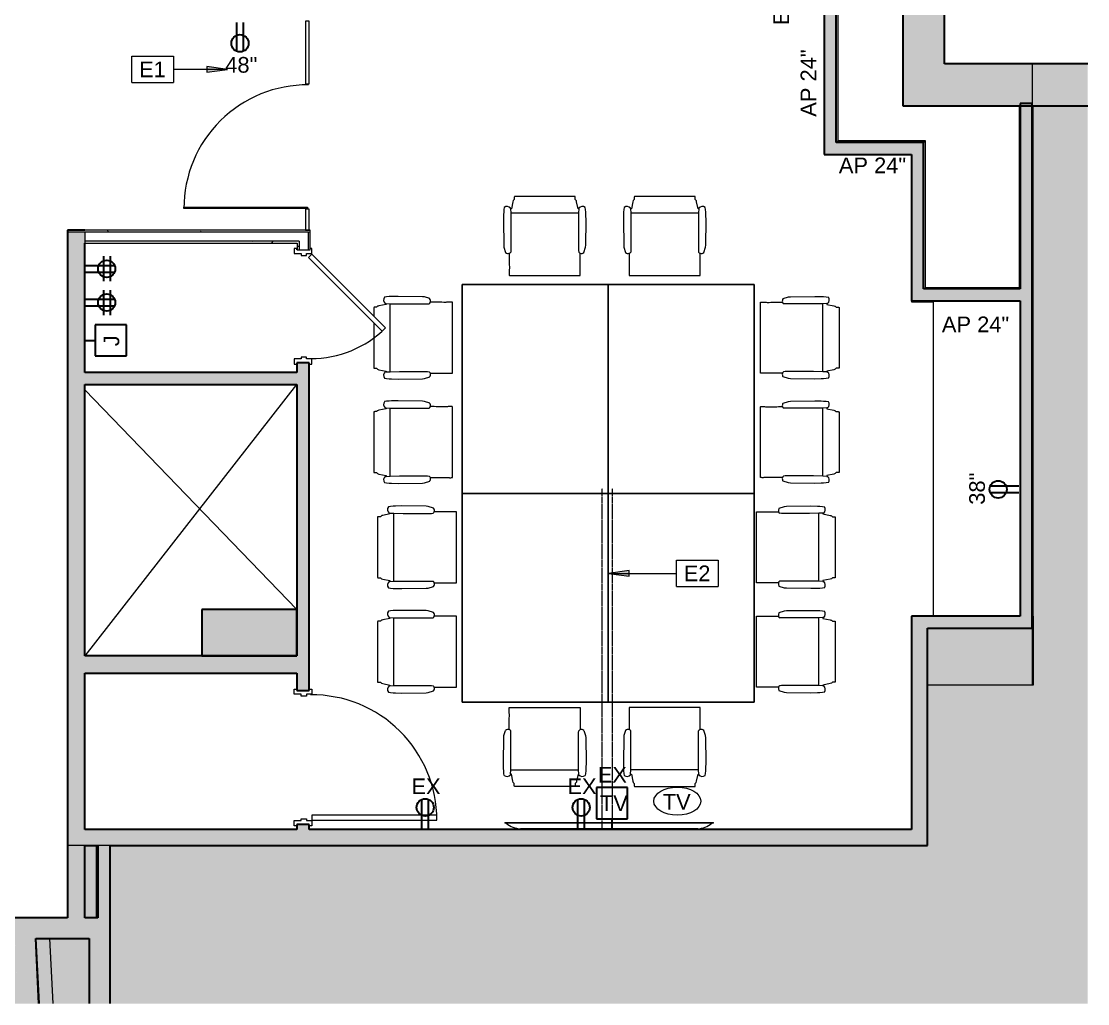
# Model space of a CAD drawing. Header units: inches. Extents: x 1808 to 2428, y 950 to 1857.
# Drawn here: x 2121.1 to 2427.8, y 949.7 to 1232 of the extents above; entities that cross this region are included whole.
import ezdxf

# ---------------------------------------------------------------- set-up
doc = ezdxf.new("R2010")
doc.units = ezdxf.units.IN
doc.header["$MEASUREMENT"] = 0
doc.linetypes.add('Dash 1_16_', pattern=[0.125, 0.0625, -0.0625])
for name, color, linetype, lineweight in [('1600 K ST MEZZANINE_dwg', 8, 'Continuous', 9), ('A-ANNO-KEYN', 231, 'Continuous', 9), ('A-ANNO-NOTE', 131, 'Continuous', 40), ('A-Cols-Bldg', 7, 'Continuous', 9), ('A-DETL', 90, 'Continuous', 9), ('A-DETL-GENF', 92, 'Continuous', 9), ('A-DETL-THIN', 151, 'Continuous', 9), ('A-DOOR', 31, 'Continuous', 18), ('A-Flor-Hral-Exst', 7, 'Continuous', 9), ('A-GENM', 13, 'Continuous', 18), ('A-GLAZ-CURT', 52, 'Continuous', 9), ('A-WALL', 113, 'Continuous', 18), ('A-Wall-Exst', 7, 'Continuous', 9), ('A-WALL-PATT', 111, 'Continuous', 18), ('G-ANNO-TEXT', 4, 'Continuous', 9), ('I-FURN', 30, 'Continuous', 9), ('I-WALL', 2, 'Continuous', 18), ('Q-CASE', 31, 'Continuous', 9), ('Q-SPCQ', 91, 'Continuous', 9), ('Q-SPCQ-IDEN', 132, 'Continuous', 9), ('XAR$0$AFLEV', 7, 'Continuous', 9)]:
    doc.layers.add(name, color=color, linetype=linetype, lineweight=lineweight)
doc.styles.add('Arial', font='arial.ttf', dxfattribs={"height": 4.5})
doc.styles.add('Swis721 Lt BT', font='swissl.ttf', dxfattribs={"height": 4.5})
pattern_1 = [(0, (0, 0), (15.36, 3.84), [0.634, -10.886, 0.634, -10.886, -61.44]), (0, (0, 0), (15.36, 3.84), [-23.04, 0.634, -22.406, 0.634, -10.886, -26.88]), (0, (0, 0), (15.36, 3.84), [-57.6, 0.634, -7.046, 0.634, -18.566]), (120, (5.76, 1.92), (-11.0055376, 11.38215), [0.634, -10.886, 0.634, -10.886, -61.44]), (120, (5.76, 1.92), (-11.0055376, 11.38215), [-23.04, 0.634, -22.406, 0.634, -10.886, -26.88]), (120, (5.76, 1.92), (-11.0055376, 11.38215), [-57.6, 0.634, -7.046, 0.634, -18.566]), (240, (7.68, 9.6), (-4.3544624, -15.22215), [0.634, -10.886, 0.634, -10.886, -61.44]), (240, (7.68, 9.6), (-4.3544624, -15.22215), [-23.04, 0.634, -22.406, 0.634, -10.886, -26.88]), (240, (7.68, 9.6), (-4.3544624, -15.22215), [-57.6, 0.634, -7.046, 0.634, -18.566])]

# ---------------------------------------------------------------- blocks, each defined once
blk = doc.blocks.new('Door - Single - Solid Door-7923846-MEZZANINE  POWER _ SIGNAL')
at = {"layer": 'A-DOOR', "lineweight": 9}
for p, q in [((-15.63, 2.41), (-14.13, 2.41)), ((-15.63, 1.66), (-15.63, 2.41)), ((-14.13, 2.41), (-14.13, 0.41)), ((-14.13, 0.41), (-13.63, 0.41)), ((-13.63, 0.41), (-13.63, -1.09)), ((21.62, 0.41), (22.12, 0.41)), ((21.62, -1.09), (21.62, 0.41)), ((22.12, 2.41), (23.62, 2.41)), ((22.12, 0.41), (22.12, 2.41)), ((23.62, 2.41), (23.62, 1.66)), ((-15.63, -2.59), (-15.63, -1.84)), ((-14.13, -2.59), (-15.63, -2.59)), ((-14.13, -1.09), (-14.13, -2.59)), ((-13.63, -1.09), (-14.13, -1.09)), ((22.12, -1.09), (21.62, -1.09)), ((22.12, -2.59), (22.12, -1.09)), ((23.62, -2.59), (22.12, -2.59)), ((23.62, -1.84), (23.62, -2.59))]:
    blk.add_line(p, q, dxfattribs=at)
at = {"layer": 'A-DOOR'}
for p, q in [((-12.63, -2.59), (-14.01, -2.59)), ((-14.01, -2.59), (-14.01, -38.59)), ((-12.63, -38.59), (-12.63, -2.59)), ((-14.01, -38.59), (-12.63, -38.59))]:
    blk.add_line(p, q, dxfattribs=at)
at = {"layer": 'A-DOOR', "lineweight": 9}
blk.add_arc((-14.01, -2.59), 36, 270, 0.5, dxfattribs=at)
blk = doc.blocks.new('1600 K ST MEZZANINE_dwg-7073454-MEZZANINE  POWER _ SIGNAL')
at = {"layer": 'A-Cols-Bldg'}
h = blk.add_hatch(color=256, dxfattribs=at)
h.paths.add_polyline_path([(2381.7, 1041.2), (2412.08, 1041.2), (2412.08, 1061.08), (2411.83, 1061.08), (2411.83, 1057.59), (2381.7, 1057.59)], flags=0)
h.paths.add_polyline_path([(2200.34, 1270.53), (2200.38, 1270.53), (2200.38, 1270.58), (2176.63, 1270.58), (2176.63, 1270.53), (2189.66, 1270.53)], flags=0)
h.paths.add_polyline_path([(2181.75, 1441.73), (2182.88, 1441.73), (2182.88, 1443.48), (2181.13, 1443.48), (2181.13, 1441.73)], flags=0)
h.paths.add_polyline_path([(2374.63, 1442.73), (2374.63, 1446.22), (2367.63, 1446.22), (2367.63, 1442.73), (2369.49, 1442.73)], flags=0)
at = {"layer": 'A-Cols-Bldg', "flags": 128}
blk.add_lwpolyline([(2411.83, 1061.08), (2412.08, 1061.08), (2412.08, 1041.2), (2381.7, 1041.2)], dxfattribs=at)
at = {"layer": 'A-Flor-Hral-Exst'}
blk.add_line((2412.08, 1155.38), (2412.08, 1207.73), dxfattribs=at)
at = {"layer": 'A-Wall-Exst'}
for p, q in [((2408.08, 1207.73), (2408.08, 1155.38)), ((2142.68, 995.15), (2142.68, 974.38)), ((2124.96, 974.39), (2124.92, 974.38)), ((2125.32, 968.38), (2126.26, 949.7)), ((2130.26, 949.7), (2129.33, 968.38))]:
    blk.add_line(p, q, dxfattribs=at)
at = {"layer": 'A-Wall-Exst', "flags": 128}
for points in [[(2408.08, 1155.38), (2381.08, 1155.38), (2381.08, 1197.68), (2355.98, 1197.68), (2355.98, 1256.58), (2374.63, 1256.58)], [(2411.83, 1061.08), (2412.08, 1061.08), (2412.08, 1153.38), (2412.08, 1207.73)], [(2377.08, 1151.63), (2377.08, 1151.38), (2383.33, 1151.38)], [(2146.68, 949.7), (2146.68, 972.38), (2146.68, 995.15)]]:
    blk.add_lwpolyline(points, dxfattribs=at)
at = {"layer": 'A-WALL-PATT', "color": 7, "lineweight": 9}
for p, q in [((2355.98, 1197.68), (2355.48, 1197.18)), ((2355.48, 1197.18), (2355.98, 1197.68)), ((2381.08, 1197.68), (2380.58, 1197.18)), ((2380.58, 1197.18), (2381.08, 1197.68)), ((2412.08, 1061.08), (2411.83, 1061.08))]:
    blk.add_line(p, q, dxfattribs=at)
at = {"layer": 'A-WALL-PATT', "color": 7, "lineweight": 9, "flags": 128}
for points in [[(2380.83, 1155.13), (2381.08, 1155.38)], [(2408.2, 1155.13), (2408.08, 1155.38)], [(2411.83, 1153.38), (2412.08, 1153.38)], [(2377.33, 1151.63), (2377.08, 1151.38)], [(2146.63, 972.38), (2146.68, 972.38)]]:
    blk.add_lwpolyline(points, close=True, dxfattribs=at)
at = {"layer": 'XAR$0$AFLEV'}
for p, q in [((2200.38, 1062.93), (2139.38, 1126.05)), ((2139.52, 1049.66), (2200.38, 1127.6))]:
    blk.add_line(p, q, dxfattribs=at)
blk = doc.blocks.new('Generic Models 1 - Generic Models 1-7194762-MEZZANINE  POWER _ SIGNAL')
at = {"layer": 'A-GENM', "lineweight": 9}
h = blk.add_hatch(color=7, dxfattribs=at)
h.paths.add_polyline_path([(2189.66, 1049.66), (2200.38, 1049.66), (2200.38, 1062.93), (2173, 1062.93), (2173, 1049.66)], flags=0)
h.paths.add_polyline_path([(2200.38, 1262.58), (2200.38, 1270.53), (2176.63, 1270.53), (2176.63, 1262.58), (2189.66, 1262.58)], flags=0)
h.paths.add_polyline_path([(2367.13, 1346.73), (2374.63, 1346.73), (2374.63, 1365.98), (2367.13, 1365.98), (2367.13, 1358.18)], flags=0)
h.paths.add_polyline_path([(1921.63, 1443.7), (1951.63, 1443.7), (1951.63, 1459.54), (1921.63, 1459.54), (1921.63, 1449.7)], flags=0)
h.paths.add_polyline_path([(2184.63, 1445.23), (2205.63, 1445.23), (2205.63, 1459.73), (2184.63, 1459.73)], flags=0)
h.paths.add_polyline_path([(2367.63, 1446.22), (2374.63, 1446.22), (2374.63, 1459.73), (2367.63, 1459.73)], flags=0)
h.paths.add_polyline_path([(1844.88, 1610.85), (1844.88, 1660.6), (1829.88, 1660.6), (1829.88, 1665.6), (1819.63, 1665.6), (1819.63, 1610.85)], flags=0)
h.paths.add_polyline_path([(2374.63, 1630.31), (2374.63, 1681.1), (2365.13, 1681.1), (2365.13, 1630.31)], flags=0)
h.paths.add_polyline_path([(1991.25, 1642.75), (2009.38, 1642.75), (2009.38, 1665.6), (1990.88, 1665.6), (1990.88, 1642.75), (1991.2, 1642.75)], flags=0)
h.paths.add_polyline_path([(2224.38, 1646.48), (2224.38, 1665.6), (2205.88, 1665.6), (2205.88, 1646.48), (2224.13, 1646.48)], flags=0)
h.paths.add_polyline_path([(2009.38, 1819.62), (2009.88, 1819.62), (2009.88, 1844.85), (1990.83, 1844.85), (1990.83, 1844.2), (1990.88, 1844.2), (1990.88, 1819.62)], flags=0)
h.paths.add_polyline_path([(2205.88, 1833.6), (2232.75, 1833.6), (2232.75, 1844.85), (2205.88, 1844.85)], flags=0)
h.paths.add_polyline_path([(1828.13, 1833.6), (1828.13, 1844.85), (1819.63, 1844.85), (1819.63, 1833.6)], flags=0)
h.paths.add_polyline_path([(2374.63, 1836.23), (2374.63, 1844.85), (2356.63, 1844.85), (2356.63, 1836.23)], flags=0)
h.paths.add_polyline_path([(1913.9, 1836.6), (1913.9, 1844.85), (1899.93, 1844.85), (1899.93, 1836.6)], flags=0)
h.paths.add_polyline_path([(2114.57, 1836.6), (2114.57, 1844.85), (2094.6, 1844.85), (2094.6, 1836.6), (2110.29, 1836.6)], flags=0)
at = {"layer": 'A-GENM', "color": 8, "lineweight": 30}
for p, q in [((2200.38, 1062.93), (2173, 1062.93)), ((2173, 1062.93), (2173, 1049.66)), ((2200.38, 1049.66), (2200.38, 1062.93)), ((2173, 1049.66), (2200.38, 1049.66))]:
    blk.add_line(p, q, dxfattribs=at)
blk = doc.blocks.new('A-Flat_Screen_TV - OLED 65B6P 65_-4747238-MEZZANINE  POWER _ SIGNAL')
at = {"layer": 'Q-SPCQ'}
for p, q in [((-30, 0.19), (30, 0.19)), ((-30, 0.19), (-30, 0)), ((30, 0), (-30, 0)), ((-29.94, 0), (-29.94, -0.06)), ((-25.5, 1.81), (25.5, 1.81)), ((29.94, -0.06), (29.94, 0)), ((30, 0), (30, 0.19)), ((29.94, -0.06), (-29.94, -0.06))]:
    blk.add_line(p, q, dxfattribs=at)
for centre, start, end in [((-24.9, -5.58), 94.6372, 128.9656), ((24.9, -5.58), 51.0344, 85.3628)]:
    blk.add_arc(centre, 7.41, start, end, dxfattribs=at)
blk = doc.blocks.new('C-Counter Top - ADJ HEIGHT-7525473-MEZZANINE  POWER _ SIGNAL')
at = {"layer": 'Q-CASE'}
blk.add_line((-47.26, -25), (43.27, -25), dxfattribs=at)
blk = doc.blocks.new('System Panel - Glazed-7642934-MEZZANINE  POWER _ SIGNAL')
at = {"layer": 'A-GLAZ-CURT', "lineweight": 18}
for p, q in [((3, 1.75), (-3, 1.75)), ((-3, 1.75), (-3, 0.75)), ((-3, 0.75), (3, 0.75)), ((3, 0.75), (3, 1.75))]:
    blk.add_line(p, q, dxfattribs=at)
blk = doc.blocks.new('CW-Single Glass Door - Patch Only - Short Pull-7677667-MEZZANINE  POWER _ SIGNAL')
at = {"layer": 'A-DOOR'}
for p, q in [((-17.75, 36.75), (-17.375, 36.75)), ((-17.75, 1.25), (-17.75, 36.75)), ((-17.375, 36.75), (-17.375, 1.25)), ((-17.375, 1.25), (-17.75, 1.25))]:
    blk.add_line(p, q, dxfattribs=at)
at = {"layer": 'A-DOOR', "lineweight": 9}
blk.add_arc((-17.75, 1.25), 35.5, 359.5, 90, dxfattribs=at)
blk = doc.blocks.new('System Panel - Glazed-7677652-MEZZANINE  POWER _ SIGNAL')
at = {"layer": 'A-GLAZ-CURT', "lineweight": 18}
for p, q in [((9, 1.75), (-9, 1.75)), ((-9, 1.75), (-9, 0.75)), ((-9, 0.75), (9, 0.75)), ((9, 0.75), (9, 1.75))]:
    blk.add_line(p, q, dxfattribs=at)
blk = doc.blocks.new('Door - Single - Solid Door 2_ 6_-7772753-MEZZANINE  POWER _ SIGNAL')
at = {"layer": 'A-DOOR'}
for p, q in [((-11.01, 2.59), (10.21, 23.8)), ((11.18, 22.83), (-10.03, 1.62)), ((10.21, 23.8), (11.18, 22.83)), ((-10.03, 1.62), (-11.01, 2.59))]:
    blk.add_line(p, q, dxfattribs=at)
at = {"layer": 'A-DOOR', "lineweight": 9}
for p, q in [((-12.63, 2.59), (-12.63, 2.15)), ((-11.13, 2.59), (-12.63, 2.59)), ((-11.13, 1.09), (-11.13, 2.59)), ((-10.63, 1.09), (-11.13, 1.09)), ((-10.63, -0.41), (-10.63, 1.09)), ((19.12, 1.09), (18.62, 1.09)), ((18.62, 1.09), (18.62, -0.41)), ((20.62, 2.59), (19.12, 2.59)), ((19.12, 2.59), (19.12, 1.09)), ((20.62, 1.84), (20.62, 2.59)), ((-12.26, -1.66), (-12.63, -1.66)), ((-12.63, -1.66), (-12.63, -2.41)), ((-12.63, -2.41), (-11.13, -2.41)), ((-12.26, -1.6), (-12.26, -1.66)), ((-11.13, -2.41), (-11.13, -0.41)), ((-11.13, -0.41), (-10.63, -0.41)), ((18.62, -0.41), (19.12, -0.41)), ((19.12, -0.41), (19.12, -2.41)), ((19.12, -2.41), (20.62, -2.41)), ((20.62, -2.41), (20.62, -1.66))]:
    blk.add_line(p, q, dxfattribs=at)
blk.add_arc((-11.01, 2.59), 30, 359.5, 45, dxfattribs=at)
blk = doc.blocks.new('HermanMiller_Collection_Eames_AluminumGroup_MgmtChair - Casters Pneumatic Hgt Adj-7536819-MEZZANINE  POWER _ SIGNAL')
at = {"layer": 'I-FURN'}
for p, q in [((-6.65, 9.58), (-8.72, 9.18)), ((-6.49, 11.73), (-7.1, 11.63)), ((-6.88, 9.85), (-6.65, 9.83)), ((-6.65, 9.83), (-6.65, 9.58)), ((-6.65, 9.83), (-5.49, 9.76)), ((-5.72, 11.8), (-6.49, 11.73)), ((-5.07, 11.83), (-5.72, 11.8)), ((-5.49, 9.76), (-2.81, 9.72)), ((-5.49, -9.76), (-5.49, 9.76)), ((-3.21, 11.88), (-5.07, 11.83)), ((3.79, 11.79), (-3.21, 11.88)), ((-2.81, 9.72), (5.28, 9.72)), ((4.38, 11.72), (3.79, 11.79)), ((5.89, 11.24), (4.38, 11.72)), ((5.28, 9.72), (5.78, 9.77)), ((12.44, -10.17), (12.44, 10.17)), ((-10.2, 8.71), (-10.2, -8.71)), ((-9.1, 9.03), (-9.36, 8.77)), ((-8.96, 9.1), (-9.1, 9.03)), ((-8.72, 9.18), (-8.96, 9.1)), ((-9.36, -8.77), (-9.1, -9.03)), ((-9.1, -9.03), (-8.72, -9.18)), ((-8.72, -9.18), (-6.65, -9.58)), ((-7.1, -11.63), (-6.49, -11.73)), ((-6.65, -9.83), (-6.88, -9.85)), ((-6.65, -9.58), (-6.65, -9.83)), ((-6.65, -9.83), (-5.49, -9.76)), ((-6.49, -11.73), (-5.72, -11.8)), ((-5.72, -11.8), (-5.07, -11.83)), ((-5.49, -9.76), (-2.81, -9.72)), ((-5.07, -11.83), (-3.21, -11.88)), ((-3.21, -11.88), (3.79, -11.79)), ((-2.81, -9.72), (5.28, -9.72)), ((3.79, -11.79), (4.38, -11.72)), ((4.38, -11.72), (5.89, -11.24)), ((5.28, -9.72), (5.78, -9.77))]:
    blk.add_line(p, q, dxfattribs=at)
for centre, radius, start, end in [((-6.03, 10.85), 1.32, 144.065, 229.935), ((5.36, 10.43), 0.781, 302.3218, 343.1534), ((5.03, 10.51), 1.12, 343.9109, 40.257), ((-6.03, -10.85), 1.32, 130.065, 215.935), ((5.36, -10.43), 0.781, 16.8466, 57.6782), ((5.03, -10.51), 1.12, 319.743, 16.0891)]:
    blk.add_arc(centre, radius, start, end, dxfattribs=at)
for points in [[(10.52, 10.17), (9.78, 10.17), (8.3, 10.18), (6.84, 10.2), (6.11, 10.2)], [(11.49, 10.21), (11.33, 10.21), (11, 10.19), (10.68, 10.17), (10.52, 10.17)], [(6.11, -10.2), (6.84, -10.2), (8.3, -10.18), (9.78, -10.17), (10.52, -10.17)], [(10.52, -10.17), (10.68, -10.17), (11, -10.19), (11.33, -10.21), (11.49, -10.21)]]:
    blk.add_open_spline(points, degree=3, dxfattribs=at)
for points, knots in [([(12.44, 10.17), (12.44, 10.17), (12.43, 10.18), (12.4, 10.19), (12.34, 10.19), (12.27, 10.2), (12.19, 10.21), (12.05, 10.21), (11.82, 10.22), (11.61, 10.22), (11.49, 10.21)], [0, 0, 0, 0, 0.090909, 0.181818, 0.272727, 0.363636, 0.454545, 0.545455, 0.727273, 1, 1, 1, 1]), ([(-9.36, 8.77), (-9.55, 8.77), (-9.82, 8.76), (-10.04, 8.74), (-10.13, 8.73), (-10.18, 8.72), (-10.2, 8.72), (-10.2, 8.71)], [0, 0, 0, 0, 0.444444, 0.666667, 0.777778, 0.888889, 1, 1, 1, 1]), ([(-10.2, -8.71), (-10.2, -8.72), (-10.18, -8.72), (-10.13, -8.73), (-10.07, -8.74), (-9.98, -8.75), (-9.88, -8.76), (-9.73, -8.76), (-9.55, -8.77), (-9.41, -8.77), (-9.36, -8.77)], [0, 0, 0, 0, 0.111111, 0.222222, 0.333333, 0.444444, 0.555556, 0.666667, 0.888889, 1, 1, 1, 1]), ([(11.49, -10.21), (11.57, -10.22), (11.74, -10.22), (12.06, -10.21), (12.36, -10.2), (12.43, -10.18), (12.44, -10.17)], [0, 0, 0, 0, 0.181818, 0.363636, 0.727273, 1, 1, 1, 1])]:
    blk.add_open_spline(points, degree=3, knots=knots, dxfattribs=at)
blk = doc.blocks.new('Ekko-Table-Single_Rectangle-Davis_Furniture - EK-Table Rectangle Top-Type Catalog Family 3_ 6_ w x 5_ l 2-7753924-MEZZANINE  POWER _ SIGNAL')
at = {"layer": 'I-FURN'}
for p, q in [((30, 21), (-30, 21)), ((-30, 21), (-30, -21)), ((-30, -21), (-30, 21)), ((-30, 21), (30, 21)), ((30, -21), (30, 21)), ((30, 21), (30, -21)), ((-30, -21), (30, -21)), ((30, -21), (-30, -21))]:
    blk.add_line(p, q, dxfattribs=at)
blk = doc.blocks.new('HermanMiller_Collection_Eames_AluminumGroup_MgmtChair - Casters Pneumatic Hgt Adj-7717642-MEZZANINE  POWER _ SIGNAL')
at = {"layer": 'I-FURN'}
for p, q in [((-8.72, 9.18), (-6.65, 9.58)), ((-7.1, 11.63), (-6.49, 11.73)), ((-6.65, 9.83), (-6.88, 9.85)), ((-6.65, 9.58), (-6.65, 9.83)), ((-6.65, 9.83), (-5.49, 9.76)), ((-6.49, 11.73), (-5.72, 11.8)), ((-5.72, 11.8), (-5.07, 11.83)), ((-5.49, 9.76), (-2.81, 9.72)), ((-5.49, 9.76), (-5.49, -9.76)), ((-5.07, 11.83), (-3.21, 11.88)), ((-3.21, 11.88), (3.79, 11.79)), ((-2.81, 9.72), (5.28, 9.72)), ((3.79, 11.79), (4.38, 11.72)), ((4.38, 11.72), (5.89, 11.24)), ((5.28, 9.72), (5.78, 9.77)), ((12.44, 10.17), (12.44, -10.17)), ((-10.2, -8.71), (-10.2, 8.71)), ((-9.36, 8.77), (-9.1, 9.03)), ((-9.1, 9.03), (-8.72, 9.18)), ((-9.1, -9.03), (-9.36, -8.77)), ((-8.96, -9.1), (-9.1, -9.03)), ((-8.72, -9.18), (-8.96, -9.1)), ((-6.65, -9.58), (-8.72, -9.18)), ((-6.49, -11.73), (-7.1, -11.63)), ((-6.88, -9.85), (-6.65, -9.83)), ((-6.65, -9.83), (-6.65, -9.58)), ((-6.65, -9.83), (-5.49, -9.76)), ((-5.72, -11.8), (-6.49, -11.73)), ((-5.07, -11.83), (-5.72, -11.8)), ((-5.49, -9.76), (-2.81, -9.72)), ((-3.21, -11.88), (-5.07, -11.83)), ((3.79, -11.79), (-3.21, -11.88)), ((-2.81, -9.72), (5.28, -9.72)), ((4.38, -11.72), (3.79, -11.79)), ((5.89, -11.24), (4.38, -11.72)), ((5.28, -9.72), (5.78, -9.77))]:
    blk.add_line(p, q, dxfattribs=at)
for centre, radius, start, end in [((-6.03, 10.85), 1.32, 144.065, 229.935), ((5.36, 10.43), 0.781, 302.3218, 343.1534), ((5.03, 10.51), 1.12, 343.9109, 40.257), ((-6.03, -10.85), 1.32, 130.065, 215.935), ((5.36, -10.43), 0.781, 16.8466, 57.6782), ((5.03, -10.51), 1.12, 319.743, 16.0891)]:
    blk.add_arc(centre, radius, start, end, dxfattribs=at)
for points in [[(6.11, 10.2), (6.84, 10.2), (8.3, 10.18), (9.78, 10.17), (10.52, 10.17)], [(10.52, 10.17), (10.68, 10.17), (11, 10.19), (11.33, 10.21), (11.49, 10.21)], [(10.52, -10.17), (9.78, -10.17), (8.3, -10.18), (6.84, -10.2), (6.11, -10.2)], [(11.49, -10.21), (11.33, -10.21), (11, -10.19), (10.68, -10.17), (10.52, -10.17)]]:
    blk.add_open_spline(points, degree=3, dxfattribs=at)
for points, knots in [([(11.49, 10.21), (11.61, 10.22), (11.82, 10.22), (12.05, 10.21), (12.19, 10.21), (12.27, 10.2), (12.34, 10.19), (12.4, 10.19), (12.43, 10.18), (12.44, 10.17), (12.44, 10.17)], [-1, -1, -1, -1, -0.727273, -0.545455, -0.454545, -0.363636, -0.272727, -0.181818, -0.090909, 0, 0, 0, 0]), ([(-10.2, 8.71), (-10.2, 8.72), (-10.18, 8.72), (-10.13, 8.73), (-10.04, 8.74), (-9.82, 8.76), (-9.55, 8.77), (-9.36, 8.77)], [-1, -1, -1, -1, -0.888889, -0.777778, -0.666667, -0.444444, 0, 0, 0, 0]), ([(-9.36, -8.77), (-9.41, -8.77), (-9.55, -8.77), (-9.73, -8.76), (-9.88, -8.76), (-9.98, -8.75), (-10.07, -8.74), (-10.13, -8.73), (-10.18, -8.72), (-10.2, -8.72), (-10.2, -8.71)], [-1, -1, -1, -1, -0.888889, -0.666667, -0.555556, -0.444444, -0.333333, -0.222222, -0.111111, 0, 0, 0, 0]), ([(12.44, -10.17), (12.43, -10.18), (12.36, -10.2), (12.06, -10.21), (11.74, -10.22), (11.57, -10.22), (11.49, -10.21)], [-1, -1, -1, -1, -0.727273, -0.363636, -0.181818, 0, 0, 0, 0])]:
    blk.add_open_spline(points, degree=3, knots=knots, dxfattribs=at)
blk = doc.blocks.new('Ekko-Table-Single_Rectangle-Davis_Furniture - EK-Table Rectangle Top-Type Catalog Family 3_ 6_ w x 5_ l 2-7754236-MEZZANINE  POWER _ SIGNAL')
at = {"layer": 'I-FURN'}
for p, q in [((-30, 21), (30, 21)), ((-30, -21), (-30, 21)), ((30, 21), (-30, 21)), ((-30, 21), (-30, -21)), ((30, 21), (30, -21)), ((30, -21), (30, 21)), ((30, -21), (-30, -21)), ((-30, -21), (30, -21))]:
    blk.add_line(p, q, dxfattribs=at)
blk = doc.blocks.new('HermanMiller_Collection_Eames_AluminumGroup_MgmtChair - Casters Pneumatic Hgt Adj-V4-MEZZANINE  POWER _ SIGNAL')
at = {"layer": 'I-FURN'}
for p, q in [((-6.65, 9.58), (-8.72, 9.18)), ((-6.49, 11.73), (-7.1, 11.63)), ((-6.88, 9.85), (-6.65, 9.83)), ((-6.65, 9.83), (-6.65, 9.58)), ((-6.65, 9.83), (-5.49, 9.76)), ((-5.72, 11.8), (-6.49, 11.73)), ((-5.07, 11.83), (-5.72, 11.8)), ((-5.49, 9.76), (-2.81, 9.72)), ((-5.49, -9.76), (-5.49, 9.76)), ((-3.21, 11.88), (-5.07, 11.83)), ((3.79, 11.79), (-3.21, 11.88)), ((-2.81, 9.72), (5.28, 9.72)), ((4.38, 11.72), (3.79, 11.79)), ((5.89, 11.24), (4.38, 11.72)), ((5.28, 9.72), (5.78, 9.77)), ((12.44, -10.17), (12.44, 10.17)), ((-10.2, 8.71), (-10.2, 6.2)), ((-9.1, 9.03), (-9.36, 8.77)), ((-8.96, 9.1), (-9.1, 9.03)), ((-8.72, 9.18), (-8.96, 9.1)), ((-10.2, 4.26), (-10.2, -8.71)), ((-9.36, -8.77), (-9.1, -9.03)), ((-9.1, -9.03), (-8.72, -9.18)), ((-8.72, -9.18), (-6.65, -9.58)), ((-7.1, -11.63), (-6.49, -11.73)), ((-6.65, -9.83), (-6.88, -9.85)), ((-6.65, -9.58), (-6.65, -9.83)), ((-6.65, -9.83), (-5.49, -9.76)), ((-6.49, -11.73), (-5.72, -11.8)), ((-5.72, -11.8), (-5.07, -11.83)), ((-5.49, -9.76), (-2.81, -9.72)), ((-5.07, -11.83), (-3.21, -11.88)), ((-3.21, -11.88), (3.79, -11.79)), ((-2.81, -9.72), (5.28, -9.72)), ((3.79, -11.79), (4.38, -11.72)), ((4.38, -11.72), (5.89, -11.24)), ((5.28, -9.72), (5.78, -9.77))]:
    blk.add_line(p, q, dxfattribs=at)
for centre, radius, start, end in [((-6.03, 10.85), 1.32, 144.065, 229.935), ((5.36, 10.43), 0.781, 302.3218, 343.1534), ((5.03, 10.51), 1.12, 343.9109, 40.257), ((-6.03, -10.85), 1.32, 130.065, 215.935), ((5.36, -10.43), 0.781, 16.8466, 57.6782), ((5.03, -10.51), 1.12, 319.743, 16.0891)]:
    blk.add_arc(centre, radius, start, end, dxfattribs=at)
for points in [[(10.52, 10.17), (9.78, 10.17), (8.3, 10.18), (6.84, 10.2), (6.11, 10.2)], [(11.49, 10.21), (11.33, 10.21), (11, 10.19), (10.68, 10.17), (10.52, 10.17)], [(6.11, -10.2), (6.84, -10.2), (8.3, -10.18), (9.78, -10.17), (10.52, -10.17)], [(10.52, -10.17), (10.68, -10.17), (11, -10.19), (11.33, -10.21), (11.49, -10.21)]]:
    blk.add_open_spline(points, degree=3, dxfattribs=at)
for points, knots in [([(12.44, 10.17), (12.44, 10.17), (12.43, 10.18), (12.4, 10.19), (12.34, 10.19), (12.27, 10.2), (12.19, 10.21), (12.05, 10.21), (11.82, 10.22), (11.61, 10.22), (11.49, 10.21)], [0, 0, 0, 0, 0.090909, 0.181818, 0.272727, 0.363636, 0.454545, 0.545455, 0.727273, 1, 1, 1, 1]), ([(-9.36, 8.77), (-9.55, 8.77), (-9.82, 8.76), (-10.04, 8.74), (-10.13, 8.73), (-10.18, 8.72), (-10.2, 8.72), (-10.2, 8.71)], [0, 0, 0, 0, 0.444444, 0.666667, 0.777778, 0.888889, 1, 1, 1, 1]), ([(-10.2, -8.71), (-10.2, -8.72), (-10.18, -8.72), (-10.13, -8.73), (-10.07, -8.74), (-9.98, -8.75), (-9.88, -8.76), (-9.73, -8.76), (-9.55, -8.77), (-9.41, -8.77), (-9.36, -8.77)], [0, 0, 0, 0, 0.111111, 0.222222, 0.333333, 0.444444, 0.555556, 0.666667, 0.888889, 1, 1, 1, 1]), ([(11.49, -10.21), (11.57, -10.22), (11.74, -10.22), (12.06, -10.21), (12.36, -10.2), (12.43, -10.18), (12.44, -10.17)], [0, 0, 0, 0, 0.181818, 0.363636, 0.727273, 1, 1, 1, 1])]:
    blk.add_open_spline(points, degree=3, knots=knots, dxfattribs=at)
blk = doc.blocks.new('Appliance_Specialty Equipment Tag - Standard-3515593-MEZZANINE  POWER _ SIGNAL')
at = {"layer": 'Q-SPCQ-IDEN'}
blk.add_ellipse((-0.0499, 0.0037), major_axis=(-0.1406, 0), ratio=0.600473, dxfattribs=at)
blk = doc.blocks.new('Keynote Tag - Keynote Number - Boxed-135510-MEZZANINE  POWER _ SIGNAL')
at = {"layer": 'A-ANNO-KEYN'}
for p, q in [((-0.125, -0.0792), (-0.125, 0.0781)), ((-0.125, 0.0781), (0.125, 0.0781)), ((0.125, 0.0781), (0.125, -0.0792)), ((-0.125, -0.0792), (0.125, -0.0792))]:
    blk.add_line(p, q, dxfattribs=at)

msp = doc.modelspace()

# ---------------------------------------------------------------- hatches: boundary and pattern name
at = {"layer": 'A-ANNO-KEYN'}
for points in [[(2180.44, 1218.18), (2174.44, 1218.97), (2174.44, 1217.39)], [(2289.95, 1073.35), (2295.95, 1072.56), (2295.95, 1074.14)]]:
    msp.add_hatch(color=256, dxfattribs=at).paths.add_polyline_path(points, flags=0)
at = {"layer": 'A-DETL-GENF'}
h = msp.add_hatch(color=9, dxfattribs=at)
h.paths.add_polyline_path([(1979.5, 949.7), (1995.92, 949.7), (1994.38, 969.25), (1979.5, 969.25), (1979.5, 968.5), (1978, 968.5), (1978, 970), (1977.5, 970), (1977.5, 971.5), (1978, 971.5), (1978, 975.25), (1941.75, 975.25), (1941.75, 971.5), (1942.25, 971.5), (1942.25, 970), (1941.75, 970), (1941.75, 968.5), (1940.25, 968.5), (1940.25, 969.25), (1819.63, 969.25), (1819.63, 949.7), (1979.13, 949.7)], flags=0)
h.paths.add_polyline_path([(2030.93, 949.7), (2120.2, 949.7), (2119.1, 971.38), (2000.23, 971.38), (2001.94, 949.7), (2009.01, 949.7)], flags=0)
h.paths.add_polyline_path([(2149.98, 949.7), (2427.76, 949.7), (2427.76, 1207.73), (2411.83, 1207.73), (2411.83, 1061.08), (2412.08, 1061.08), (2412.08, 1041.2), (2381.7, 1041.2), (2381.7, 995.15), (2146.63, 995.15), (2146.63, 949.7), (2149.39, 949.7)], flags=0)
h.paths.add_polyline_path([(2134.37, 949.7), (2140.63, 949.7), (2140.63, 968.38), (2125.26, 968.38), (2126.21, 949.7), (2134.25, 949.7)], flags=0)
h.paths.add_polyline_path([(2139.38, 974.38), (2143.13, 974.38), (2143.13, 995.15), (2139.38, 995.15), (2139.38, 974.8)], flags=0)
h.paths.add_polyline_path([(1926.63, 975.25), (1929.63, 975.25), (1929.63, 977.63), (1928.88, 977.63), (1928.88, 979.13), (1930.38, 979.13), (1930.38, 979.63), (1931.88, 979.63), (1931.88, 979.13), (1935.63, 979.13), (1935.63, 1009.38), (1931.88, 1009.38), (1931.88, 1008.88), (1930.38, 1008.88), (1930.38, 1009.38), (1928.88, 1009.38), (1928.88, 1010.88), (1929.63, 1010.88), (1929.63, 1025.33), (1911.13, 1025.33), (1911.13, 1041.58), (1916.13, 1041.58), (1916.13, 1133.08), (1819.63, 1133.08), (1819.63, 975.25), (1924.13, 975.25)], flags=0)
h.paths.add_polyline_path([(2011.63, 1041.58), (2011.63, 1074.08), (2009.63, 1074.08), (2009.63, 1095.2), (2011.63, 1095.2), (2011.63, 1095.45), (2009.63, 1095.45), (2009.63, 1116.58), (2011.63, 1116.58), (2011.63, 1184.58), (2009.63, 1184.58), (2009.63, 1205.7), (2011.63, 1205.7), (2011.63, 1205.95), (2009.63, 1205.95), (2009.63, 1227.08), (2011.63, 1227.08), (2011.63, 1258.73), (1922.13, 1258.73), (1922.13, 1154.95), (2010.63, 1154.95), (2010.63, 1146.95), (1922.13, 1146.95), (1922.13, 1041.58), (1951.56, 1041.58)], flags=0)
h.paths.add_polyline_path([(1824.48, 1137.08), (1916.13, 1137.08), (1916.13, 1160.68), (1819.63, 1160.68), (1819.63, 1137.08)], flags=0)
h.paths.add_polyline_path([(1906.24, 1164.68), (1916.13, 1164.68), (1916.13, 1258.73), (1911.63, 1258.73), (1911.63, 1275.92), (1926.63, 1275.92), (1926.63, 1309.66), (1925.88, 1309.66), (1925.88, 1311.16), (1926.63, 1311.16), (1926.63, 1341.41), (1925.88, 1341.41), (1925.88, 1342.91), (1926.63, 1342.91), (1926.63, 1347.28), (1819.63, 1347.28), (1819.63, 1164.68), (1825.31, 1164.68)], flags=0)
h.paths.add_polyline_path([(1991.25, 1264.73), (2011.63, 1264.73), (2011.63, 1296.45), (1976.11, 1296.45), (1976.11, 1295.7), (1974.61, 1295.7), (1974.61, 1301.2), (1974.11, 1301.2), (1974.11, 1302.7), (1974.61, 1302.7), (1974.61, 1303.45), (1944.36, 1303.45), (1944.36, 1302.7), (1944.86, 1302.7), (1944.86, 1301.2), (1944.36, 1301.2), (1944.36, 1295.7), (1942.86, 1295.7), (1942.86, 1296.45), (1932.63, 1296.45), (1932.63, 1275.92), (1973.63, 1275.92), (1973.63, 1264.73)], flags=0)
h.paths.add_polyline_path([(1936.38, 1347.28), (1970.75, 1347.28), (1970.75, 1351.03), (1970.25, 1351.03), (1970.25, 1352.53), (1970.75, 1352.53), (1970.75, 1354.03), (1972.25, 1354.03), (1972.25, 1353.28), (1972.36, 1353.28), (1972.36, 1443.7), (1819.63, 1443.7), (1819.63, 1353.28), (1933, 1353.28), (1933, 1354.03), (1934.5, 1354.03), (1934.5, 1352.53), (1935, 1352.53), (1935, 1351.03), (1934.5, 1351.03), (1934.5, 1347.28), (1935, 1347.28)], flags=0)
h.paths.add_polyline_path([(1985.83, 1448.7), (1985.83, 1844.7), (1913.9, 1844.7), (1913.9, 1836.6), (1899.93, 1836.6), (1899.93, 1844.7), (1828.13, 1844.7), (1828.13, 1833.6), (1819.63, 1833.6), (1819.63, 1665.6), (1829.88, 1665.6), (1829.88, 1660.6), (1844.88, 1660.6), (1844.88, 1610.85), (1819.63, 1610.85), (1819.63, 1449.7), (1921.63, 1449.7), (1921.63, 1459.54), (1951.63, 1459.54), (1951.63, 1449.7), (1972.36, 1449.7), (1972.36, 1448.7), (1976.98, 1448.7)], flags=0)
at = {"layer": 'A-WALL-PATT', "lineweight": 9}
h = msp.add_hatch(color=7, dxfattribs=at)
h.paths.add_polyline_path([(2374.63, 1207.73), (2386.63, 1207.73), (2386.63, 1279.93), (2374.63, 1279.93), (2374.63, 1219.73)], flags=0)
h.paths.add_polyline_path([(2376.47, 1335.93), (2386.63, 1335.93), (2386.63, 1381.73), (2374.63, 1381.73), (2374.63, 1335.93)], flags=0)
h.paths.add_polyline_path([(2386.63, 1437.73), (2386.63, 1481.61), (2374.63, 1481.61), (2374.63, 1437.73)], flags=0)
h.paths.add_polyline_path([(2386.63, 1537.61), (2386.63, 1574.31), (2374.63, 1574.31), (2374.63, 1537.61)], flags=0)
h.paths.add_polyline_path([(2374.63, 1630.31), (2386.63, 1630.31), (2386.63, 1688.6), (2374.63, 1688.6), (2374.63, 1649.95)], flags=0)
h.paths.add_polyline_path([(2386.63, 1744.6), (2386.63, 1844.85), (2374.63, 1844.85), (2374.63, 1744.6)], flags=0)
for points in [[(2351.98, 1197.18), (2355.48, 1197.18), (2355.48, 1274.08), (2351.98, 1274.08), (2351.98, 1207.73)], [(2427.76, 1207.73), (2427.76, 1219.73), (2386.63, 1219.73), (2386.63, 1207.73)], [(2411.83, 1061.09), (2411.83, 1207.73), (2408.33, 1207.73), (2408.33, 1061.09)], [(2374.63, 1193.68), (2377.08, 1193.68), (2377.08, 1197.18), (2351.98, 1197.18), (2351.98, 1193.68), (2355.48, 1193.68)], [(2377.08, 1155.13), (2380.58, 1155.13), (2380.58, 1197.18), (2377.08, 1197.18), (2377.08, 1183.12)], [(2134.38, 974.38), (2139.38, 974.38), (2139.38, 1171.35), (2134.38, 1171.35), (2134.38, 978.88)], [(2377.08, 1151.63), (2408.33, 1151.63), (2408.33, 1155.13), (2377.08, 1155.13), (2377.08, 1153.94)], [(2200.38, 1127.6), (2200.38, 1131.1), (2139.38, 1131.1), (2139.38, 1127.6), (2189.66, 1127.6)], [(2377.08, 999.78), (2381.7, 999.78), (2381.7, 1061.09), (2377.08, 1061.09), (2377.08, 1008.05)], [(2388.08, 1057.59), (2411.83, 1057.59), (2411.83, 1061.09), (2381.7, 1061.09), (2381.7, 1057.59), (2383.33, 1057.59)], [(2139.38, 1044.66), (2200.38, 1044.66), (2200.38, 1049.66), (2139.38, 1049.66)], [(2381.7, 995.15), (2381.7, 999.78), (2139.38, 999.78), (2139.38, 995.15), (2348.39, 995.15)], [(2146.63, 972.38), (2146.63, 995.15), (2143.13, 995.15), (2143.13, 972.38)], [(2125.88, 949.7), (2126.21, 949.7), (2124.96, 974.38), (2118.95, 974.38), (2120.2, 949.7)], [(2140.63, 968.38), (2140.63, 972.38), (2143.13, 972.38), (2143.13, 974.38), (2124.96, 974.38), (2125.26, 968.38), (2139.38, 968.38)], [(2146.63, 949.7), (2146.63, 972.38), (2140.63, 972.38), (2140.63, 949.7), (2141.27, 949.7)]]:
    msp.add_hatch(color=7, dxfattribs=at).paths.add_polyline_path(points, flags=0)
h = msp.add_hatch(dxfattribs=at)
h.set_pattern_fill('FP_1', color=256, style=0, pattern_type=2)
h.set_pattern_definition(pattern_1)
h.paths.add_polyline_path([(2200.44, 1171.35), (2203.57, 1171.35), (2203.57, 1171.98), (2134.38, 1171.98), (2134.38, 1171.35), (2189.66, 1171.35)], flags=0)
h = msp.add_hatch(dxfattribs=at)
h.set_pattern_fill('FP_1', color=256, style=0, pattern_type=2)
h.set_pattern_definition(pattern_1)
h.paths.add_polyline_path([(2203.88, 1166.35), (2204.19, 1166.35), (2204.19, 1171.98), (2203.57, 1171.98), (2203.57, 1166.35), (2203.66, 1166.35)], flags=0)
h = msp.add_hatch(dxfattribs=at)
h.set_pattern_fill('FP_1', color=256, style=0, pattern_type=2)
h.set_pattern_definition(pattern_1)
h.paths.add_polyline_path([(2139.38, 1168.23), (2200.44, 1168.23), (2200.44, 1168.85), (2139.38, 1168.85)], flags=0)
h = msp.add_hatch(dxfattribs=at)
h.set_pattern_fill('FP_1', color=256, style=0, pattern_type=2)
h.set_pattern_definition(pattern_1)
h.paths.add_polyline_path([(2200.44, 1166.35), (2201.07, 1166.35), (2201.07, 1168.85), (2200.44, 1168.85), (2200.44, 1166.44)], flags=0)
h = msp.add_hatch(color=7, dxfattribs=at)
h.paths.add_polyline_path([(2203.88, 999.78), (2203.88, 1001.22), (2200.38, 1001.22), (2200.38, 999.78)], flags=0)
h.paths.add_polyline_path([(2203.88, 1039.72), (2203.88, 1133.85), (2200.38, 1133.85), (2200.38, 1039.72)], flags=0)

# ---------------------------------------------------------------- linework, layer by layer
at = {"layer": 'A-ANNO-KEYN'}
for p, q in [((2180.44, 1218.18), (2164.93, 1218.18)), ((2180.44, 1218.18), (2174.44, 1218.97)), ((2174.44, 1218.97), (2174.44, 1217.39)), ((2174.44, 1217.39), (2180.44, 1218.18)), ((2295.95, 1074.14), (2289.95, 1073.35)), ((2289.95, 1073.35), (2295.95, 1072.56)), ((2289.95, 1073.35), (2309.55, 1073.35)), ((2295.95, 1072.56), (2295.95, 1074.14))]:
    msp.add_line(p, q, dxfattribs=at)
at = {"layer": 'A-ANNO-NOTE', "lineweight": 30}
for p, q in [((2183.04, 1231.65), (2183.04, 1223.39)), ((2184.96, 1231.65), (2184.96, 1223.39)), ((2184.96, 1231.65), (2184.96, 1223.39)), ((2144.73, 1164.46), (2144.73, 1157.28)), ((2146.65, 1164.46), (2146.65, 1157.28)), ((2139.71, 1161.83), (2147.97, 1161.83)), ((2139.71, 1159.91), (2147.97, 1159.91)), ((2144.73, 1154.77), (2144.73, 1147.59)), ((2146.65, 1154.77), (2146.65, 1147.59)), ((2139.71, 1152.14), (2147.97, 1152.14)), ((2139.71, 1150.22), (2147.97, 1150.22)), ((2142.38, 1144.81), (2142.38, 1135.81)), ((2151.38, 1144.81), (2142.38, 1144.81)), ((2151.38, 1135.81), (2151.38, 1144.81)), ((2139.38, 1138.81), (2139.38, 1141.81)), ((2139.38, 1140.31), (2142.38, 1140.31)), ((2142.38, 1135.81), (2151.38, 1135.81)), ((2408, 1098.43), (2399.74, 1098.43)), ((2408, 1096.52), (2399.74, 1096.52)), ((2408, 1096.52), (2399.74, 1096.52)), ((2295.48, 1011.78), (2286.48, 1011.78)), ((2286.48, 1011.78), (2286.48, 1002.78)), ((2295.48, 1002.78), (2295.48, 1011.78)), ((2236.3, 1000.11), (2236.3, 1008.37)), ((2236.3, 1000.11), (2236.3, 1008.37)), ((2238.22, 1000.11), (2238.22, 1008.37)), ((2281.15, 1000.11), (2281.15, 1008.37)), ((2281.15, 1000.11), (2281.15, 1008.37)), ((2283.07, 1000.11), (2283.07, 1008.37)), ((2286.48, 1002.78), (2295.48, 1002.78)), ((2290.98, 999.78), (2290.98, 1002.78)), ((2292.48, 999.78), (2289.48, 999.78))]:
    msp.add_line(p, q, dxfattribs=at)
for centre, radius in [((2184, 1225.67), 2.48), ((2145.69, 1160.87), 2.47), ((2145.69, 1151.18), 2.47), ((2402.02, 1097.48), 2.48), ((2237.26, 1006.09), 2.48), ((2282.11, 1006.09), 2.48)]:
    msp.add_circle(centre, radius, dxfattribs=at)
at = {"layer": 'A-DETL', "linetype": 'Dash 1_16_'}
for p, q in [((2288.13, 999.78), (2288.13, 1097.78)), ((2291.13, 999.78), (2291.13, 1097.78))]:
    msp.add_line(p, q, dxfattribs=at)
at = {"layer": 'A-DETL-THIN'}
for p, q in [((2427.76, 1219.73), (2411.83, 1219.73)), ((2411.83, 1219.73), (2411.83, 1041.2)), ((2411.83, 1041.2), (2381.7, 1041.2)), ((2381.7, 1041.2), (2381.7, 995.15)), ((2381.7, 995.15), (2134.38, 995.15)), ((2134.38, 995.15), (2134.38, 974.38)), ((2134.38, 974.38), (2118.95, 974.38))]:
    msp.add_line(p, q, dxfattribs=at)
at = {"layer": 'A-WALL'}
for p, q in [((2203.57, 1171.35), (2134.38, 1171.35)), ((2139.38, 1171.35), (2139.38, 1168.23)), ((2203.57, 1171.35), (2203.57, 1166.35)), ((2201.07, 1168.85), (2139.38, 1168.85)), ((2201.07, 1168.85), (2201.07, 1166.35))]:
    msp.add_line(p, q, dxfattribs=at)
at = {"layer": 'A-WALL', "color": 8, "lineweight": 30}
for p, q in [((2381.7, 1061.09), (2377.08, 1061.09)), ((2377.08, 1061.09), (2377.08, 999.78)), ((2381.7, 995.15), (2381.7, 1057.59)), ((2200.38, 999.78), (2139.38, 999.78)), ((2377.08, 999.78), (2203.88, 999.78)), ((2139.38, 995.15), (2143.13, 995.15)), ((2146.63, 995.15), (2381.7, 995.15)), ((2134.38, 974.38), (2118.95, 974.38)), ((2143.13, 974.38), (2139.38, 974.38)), ((2146.63, 949.7), (2146.63, 972.38)), ((2126.21, 949.7), (2125.26, 968.38)), ((2125.26, 968.38), (2140.63, 968.38)), ((2140.63, 968.38), (2140.63, 949.7))]:
    msp.add_line(p, q, dxfattribs=at)
at = {"layer": 'I-WALL', "color": 8, "lineweight": 30}
for p, q in [((2386.63, 1219.73), (2386.63, 1279.93)), ((2351.98, 1274.08), (2351.98, 1193.68)), ((2355.48, 1197.18), (2355.48, 1256.93)), ((2374.63, 1256.93), (2374.63, 1207.73)), ((2427.76, 1219.73), (2386.63, 1219.73)), ((2411.83, 1208.4), (2408.33, 1208.4)), ((2408.33, 1208.4), (2408.33, 1155.13)), ((2411.83, 1057.59), (2411.83, 1208.4)), ((2374.63, 1207.73), (2427.76, 1207.73)), ((2380.58, 1197.18), (2355.48, 1197.18)), ((2380.58, 1155.13), (2380.58, 1197.18)), ((2351.98, 1193.68), (2377.08, 1193.68)), ((2377.08, 1193.68), (2377.08, 1151.63)), ((2134.38, 1171.98), (2134.38, 974.38)), ((2139.38, 1171.98), (2134.38, 1171.98)), ((2139.38, 1131.1), (2139.38, 1168.23)), ((2408.33, 1155.13), (2380.58, 1155.13)), ((2377.08, 1151.63), (2408.33, 1151.63)), ((2408.33, 1151.63), (2408.33, 1061.09)), ((2203.88, 1133.85), (2200.38, 1133.85)), ((2200.38, 1133.85), (2200.38, 1131.1)), ((2203.88, 1039.72), (2203.88, 1133.85)), ((2200.38, 1131.1), (2139.38, 1131.1)), ((2139.38, 1127.6), (2200.38, 1127.6)), ((2139.38, 1049.66), (2139.38, 1127.6)), ((2200.38, 1127.6), (2200.38, 1049.66)), ((2408.33, 1061.09), (2381.7, 1061.09)), ((2381.7, 1057.59), (2411.83, 1057.59)), ((2200.38, 1049.66), (2139.38, 1049.66)), ((2139.38, 1044.66), (2200.38, 1044.66)), ((2139.38, 999.78), (2139.38, 1044.66)), ((2200.38, 1044.66), (2200.38, 1039.72)), ((2200.38, 1039.72), (2203.88, 1039.72)), ((2203.88, 1001.22), (2200.38, 1001.22)), ((2200.38, 1001.22), (2200.38, 999.78)), ((2203.88, 999.78), (2203.88, 1001.22)), ((2139.38, 974.38), (2139.38, 995.15)), ((2143.13, 995.15), (2143.13, 974.38)), ((2146.63, 972.38), (2146.63, 995.15))]:
    msp.add_line(p, q, dxfattribs=at)
at = {"layer": 'I-WALL'}
for p, q in [((2204.19, 1171.98), (2139.38, 1171.98)), ((2204.19, 1166.35), (2204.19, 1171.98)), ((2139.38, 1168.23), (2200.44, 1168.23)), ((2200.44, 1168.23), (2200.44, 1166.35)), ((2200.44, 1166.35), (2204.19, 1166.35))]:
    msp.add_line(p, q, dxfattribs=at)

# ---------------------------------------------------------------- block references
at = {"layer": '1600 K ST MEZZANINE_dwg', "color": 7}
msp.add_blockref('1600 K ST MEZZANINE_dwg-7073454-MEZZANINE  POWER _ SIGNAL', (0, 0), dxfattribs=at)
at = {"layer": 'A-ANNO-KEYN', "xscale": 47.99999999999997, "yscale": 47.99999999999997, "zscale": 47.99999999999997}
for p in [(2158.93, 1218.21), (2315.55, 1073.38)]:
    msp.add_blockref('Keynote Tag - Keynote Number - Boxed-135510-MEZZANINE  POWER _ SIGNAL', p, dxfattribs=at)
at = {"layer": 'A-DOOR'}
for name, p, rotation in [('CW-Single Glass Door - Patch Only - Short Pull-7677667-MEZZANINE  POWER _ SIGNAL', (2204.63, 1195.98), 90), ('Door - Single - Solid Door 2_ 6_-7772753-MEZZANINE  POWER _ SIGNAL', (2202.04, 1154.09), 270), ('Door - Single - Solid Door-7923846-MEZZANINE  POWER _ SIGNAL', (2202.04, 1016.47), 90)]:
    msp.add_blockref(name, p, dxfattribs=dict(at, rotation=rotation))
at = {"layer": 'A-GENM', "lineweight": 9}
msp.add_blockref('Generic Models 1 - Generic Models 1-7194762-MEZZANINE  POWER _ SIGNAL', (0, 0), dxfattribs=at)
at = {"layer": 'A-GLAZ-CURT', "rotation": 90}
for name, p in [('System Panel - Glazed-7677652-MEZZANINE  POWER _ SIGNAL', (2204.63, 1222.98)), ('System Panel - Glazed-7642934-MEZZANINE  POWER _ SIGNAL', (2204.63, 1174.98))]:
    msp.add_blockref(name, p, dxfattribs=at)
at = {"layer": 'I-FURN'}
for name, p, rotation in [('HermanMiller_Collection_Eames_AluminumGroup_MgmtChair - Casters Pneumatic Hgt Adj-7536819-MEZZANINE  POWER _ SIGNAL', (2271.63, 1171.42), 269.9999999999997), ('HermanMiller_Collection_Eames_AluminumGroup_MgmtChair - Casters Pneumatic Hgt Adj-7536819-MEZZANINE  POWER _ SIGNAL', (2306.13, 1171.42), 269.9999999999997), ('Ekko-Table-Single_Rectangle-Davis_Furniture - EK-Table Rectangle Top-Type Catalog Family 3_ 6_ w x 5_ l 2-7753924-MEZZANINE  POWER _ SIGNAL', (2268.88, 1126.33), 89.99999999999942), ('Ekko-Table-Single_Rectangle-Davis_Furniture - EK-Table Rectangle Top-Type Catalog Family 3_ 6_ w x 5_ l 2-7754236-MEZZANINE  POWER _ SIGNAL', (2310.88, 1126.33), 90.00000000000058), ('HermanMiller_Collection_Eames_AluminumGroup_MgmtChair - Casters Pneumatic Hgt Adj-7717642-MEZZANINE  POWER _ SIGNAL', (2346.09, 1141.06), 180), ('HermanMiller_Collection_Eames_AluminumGroup_MgmtChair - Casters Pneumatic Hgt Adj-7717642-MEZZANINE  POWER _ SIGNAL', (2346.09, 1111.06), 180), ('Ekko-Table-Single_Rectangle-Davis_Furniture - EK-Table Rectangle Top-Type Catalog Family 3_ 6_ w x 5_ l 2-7753924-MEZZANINE  POWER _ SIGNAL', (2268.88, 1066.33), 90), ('Ekko-Table-Single_Rectangle-Davis_Furniture - EK-Table Rectangle Top-Type Catalog Family 3_ 6_ w x 5_ l 2-7753924-MEZZANINE  POWER _ SIGNAL', (2310.88, 1066.33), 90), ('HermanMiller_Collection_Eames_AluminumGroup_MgmtChair - Casters Pneumatic Hgt Adj-7717642-MEZZANINE  POWER _ SIGNAL', (2344.98, 1080.84), 180), ('HermanMiller_Collection_Eames_AluminumGroup_MgmtChair - Casters Pneumatic Hgt Adj-7717642-MEZZANINE  POWER _ SIGNAL', (2344.98, 1050.84), 180), ('HermanMiller_Collection_Eames_AluminumGroup_MgmtChair - Casters Pneumatic Hgt Adj-7717642-MEZZANINE  POWER _ SIGNAL', (2271.63, 1022.34), 90.0000000000001), ('HermanMiller_Collection_Eames_AluminumGroup_MgmtChair - Casters Pneumatic Hgt Adj-7536819-MEZZANINE  POWER _ SIGNAL', (2306.13, 1022.34), 89.99999999999991)]:
    msp.add_blockref(name, p, dxfattribs=dict(at, rotation=rotation))
for name, p in [('HermanMiller_Collection_Eames_AluminumGroup_MgmtChair - Casters Pneumatic Hgt Adj-V4-MEZZANINE  POWER _ SIGNAL', (2232.66, 1141.06)), ('HermanMiller_Collection_Eames_AluminumGroup_MgmtChair - Casters Pneumatic Hgt Adj-7536819-MEZZANINE  POWER _ SIGNAL', (2232.66, 1111.06)), ('HermanMiller_Collection_Eames_AluminumGroup_MgmtChair - Casters Pneumatic Hgt Adj-7536819-MEZZANINE  POWER _ SIGNAL', (2233.78, 1080.84)), ('HermanMiller_Collection_Eames_AluminumGroup_MgmtChair - Casters Pneumatic Hgt Adj-7536819-MEZZANINE  POWER _ SIGNAL', (2233.78, 1050.84))]:
    msp.add_blockref(name, p, dxfattribs=at)
at = {"layer": 'Q-CASE', "rotation": 269.9999999999998}
msp.add_blockref('C-Counter Top - ADJ HEIGHT-7525473-MEZZANINE  POWER _ SIGNAL', (2408.33, 1104.37), dxfattribs=at)
at = {"layer": 'Q-SPCQ', "rotation": 180}
msp.add_blockref('A-Flat_Screen_TV - OLED 65B6P 65_-4747238-MEZZANINE  POWER _ SIGNAL', (2290.13, 1001.72), dxfattribs=at)
at = {"layer": 'Q-SPCQ-IDEN', "xscale": 47.99999999999997, "yscale": 47.99999999999997, "zscale": 47.99999999999997}
msp.add_blockref('Appliance_Specialty Equipment Tag - Standard-3515593-MEZZANINE  POWER _ SIGNAL', (2312.15, 1007.71), dxfattribs=at)

# ---------------------------------------------------------------- texts
at = {"layer": 'A-ANNO-KEYN', "char_height": 4.5, "width": 9.393, "attachment_point": 1, "style": 'Arial'}
for s, insert in [('E1', (2154.98, 1220.43)), ('E2', (2311.6, 1075.6))]:
    msp.add_mtext(s, dxfattribs=dict(at, insert=insert))
at = {"layer": 'A-ANNO-NOTE', "lineweight": 9, "char_height": 4.5, "attachment_point": 1, "rotation": 90, "style": 'Swis721 Lt BT'}
for s, insert, width in [('EX', (2337.35, 1230.85), 9.2415), ('J', (2144.79, 1138.6), 3.7875), ('38"', (2393.7, 1093.07), 10.302)]:
    msp.add_mtext(s, dxfattribs=dict(at, insert=insert, width=width))
at = {"layer": 'A-ANNO-NOTE', "lineweight": 9, "char_height": 4.5, "attachment_point": 1, "style": 'Swis721 Lt BT'}
for s, insert, width in [('48"', (2179.77, 1221.73), 10.302), ('EX', (2286.87, 1017.74), 9.2415), ('EX', (2233.3, 1014.41), 9.2415), ('EX', (2278.15, 1014.41), 9.2415), ('TV', (2287.5, 1009.58), 8.484)]:
    msp.add_mtext(s, dxfattribs=dict(at, insert=insert, width=width))
at = {"layer": 'G-ANNO-TEXT', "color": 7, "insert": (2345.21, 1204.56), "char_height": 4.5, "width": 21.816, "attachment_point": 1, "rotation": 90, "style": 'Swis721 Lt BT'}
msp.add_mtext('AP 24"', dxfattribs=at)
at = {"layer": 'G-ANNO-TEXT', "color": 7, "char_height": 4.5, "width": 21.816, "attachment_point": 1, "style": 'Swis721 Lt BT'}
for insert in [(2356.21, 1192.84), (2385.84, 1147.15)]:
    msp.add_mtext('AP 24"', dxfattribs=dict(at, insert=insert))
at = {"layer": 'Q-SPCQ-IDEN', "insert": (2305.57, 1009.94), "char_height": 4.5, "width": 9.8475, "attachment_point": 1, "style": 'Arial'}
msp.add_mtext('TV', dxfattribs=at)

doc.saveas('drawing.dxf')
